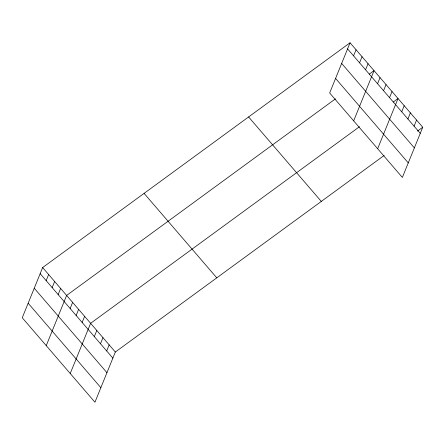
<?xml version="1.0" encoding="UTF-8"?>
<svg xmlns="http://www.w3.org/2000/svg" width="445" height="445" viewBox="0 0 445 445"><rect width="100%" height="100%" fill="white"/><g stroke="black" fill="none" stroke-linecap="round" stroke-linejoin="round"><path stroke-width="0.67" d="M350.054 42.776L329.667 92.977L402.363 177.444L422.75 127.242L350.054 42.776L42.637 267.556L22.25 317.758L94.946 402.224L115.333 352.023L384.18 155.444M46.152 280.628L48.633 274.521M52.154 287.598L54.629 281.49M58.15 294.568L60.626 288.46M46.241 345.632L66.628 295.43L335.469 98.851M70.143 308.502L72.624 302.394M76.139 315.472L78.62 309.364M82.141 322.441L84.617 316.334M70.232 373.505L90.619 323.304L359.46 126.725M94.318 336.587L96.793 330.479M100.498 343.768L102.973 337.66M106.672 350.949L109.153 344.842M353.569 55.848L356.05 49.745M359.571 62.817L362.046 56.71M365.568 69.787L368.043 63.68M353.658 120.851L374.045 70.649L369.289 74.126M377.56 83.721L380.041 77.619M383.557 90.691L386.038 84.589M389.559 97.661L392.034 91.553M377.649 148.725L398.03 98.523L393.28 102M401.735 111.806L404.21 105.704M407.915 118.987L410.39 112.885M414.089 126.169L416.57 120.061M417.466 131.108L422.75 127.242M347.573 48.883L420.269 133.35M341.665 63.435L414.362 147.901M335.575 78.426L408.271 162.892M248.605 116.952L321.301 201.418M144.085 193.375L216.782 277.841M42.637 267.556L115.333 352.023M40.156 273.658L112.852 358.125M34.248 288.21L106.945 372.676M28.157 303.206L100.859 387.673"/></g></svg>
